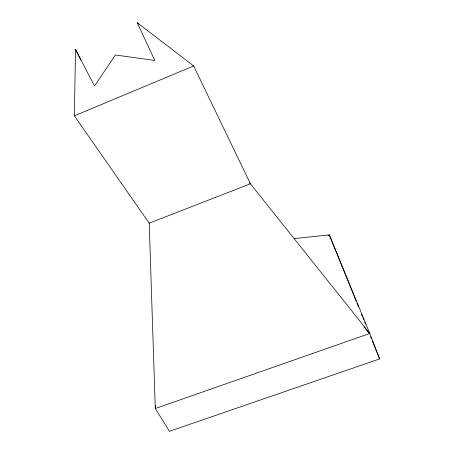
<?xml version="1.0" encoding="UTF-8"?>
<svg xmlns="http://www.w3.org/2000/svg" width="454" height="454" viewBox="0 0 454 454"><rect width="100%" height="100%" fill="white"/><g stroke="black" fill="none" stroke-linecap="round" stroke-linejoin="round"><path stroke-width="0.68" d="M74.377 115.838L75.512 49.373L94.511 85.999L115.447 54.979L154.825 60.501L137.227 22.7L193.659 65.955L250.415 183.785L369.789 333.469L379.623 358.938L169.444 431.3L155.296 408.549L149.207 223.181L74.377 115.838L193.659 65.955M294.209 238.628L329.309 234.883L369.789 333.469L155.296 408.549L155.518 405.734M155.296 408.549L155.489 407.147M149.207 223.181L250.415 183.785L249.303 182.911M327.981 235.376L329.309 234.883L353.269 293.954M365.947 329.292L369.789 333.469L368.608 332.691L369.789 333.469L364.153 327.118M137.227 22.7L138.135 23.784M75.512 49.373L80.801 60.189M353.797 295.27L356.464 301.831M356.992 303.147L358.592 307.086M361.52 314.304L362.32 316.273M362.848 317.584L363.648 319.554M364.715 322.181L365.515 324.15M370.572 336.624L371.372 338.593M372.433 341.215L379.623 358.938"/></g></svg>
